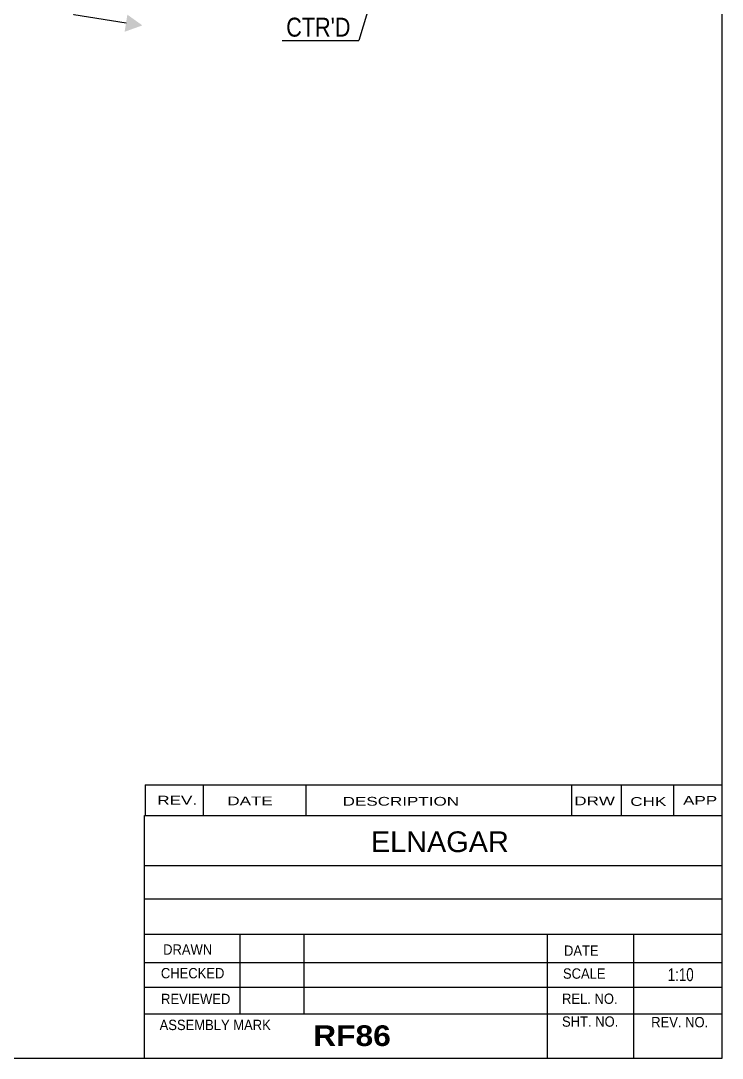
# Model space of a CAD drawing. Header units: millimetres. Extents: x -20 to 383, y -199 to 78.
# Drawn here: x 276.6 to 383, y -199.3 to -42.2 of the extents above; entities that cross this region are included whole.
import ezdxf

# ---------------------------------------------------------------- set-up
doc = ezdxf.new("R2010")
doc.units = ezdxf.units.MM
doc.styles.add('Arial', font='ARIAL.TTF', dxfattribs={"height": 0.2})
doc.styles.add('Arial Bold', font='ARIALBD.TTF', dxfattribs={"height": 0.2})
doc.styles.add('Arial Narrow', font='ARIALN.TTF', dxfattribs={"height": 0.2})

# ---------------------------------------------------------------- blocks, each defined once
blk = doc.blocks.new('Unknown-623588473-1210')
at = {"color": 5, "linetype": 'Continuous'}
for p, q in [((382.97, -199.31), (382.97, 77.69)), ((-17.03, -199.31), (382.97, -199.31))]:
    blk.add_line(p, q, dxfattribs=at)
blk = doc.blocks.new('CBS_NAME_BLOG-623588473-10446')
at = {"color": 7, "linetype": 'Continuous'}
for p, q in [((295.38, -162.56), (382.9, -162.56)), ((295.38, -199.27), (295.38, -162.56)), ((295.38, -170.1), (382.9, -170.1)), ((295.45, -175.15), (382.97, -175.15)), ((295.38, -180.53), (382.9, -180.53)), ((309.9, -192.63), (309.9, -180.53)), ((319.59, -192.61), (319.59, -180.54)), ((356.5, -199.27), (356.5, -180.54)), ((369.56, -199.27), (369.56, -180.53)), ((295.39, -184.83), (382.97, -184.81)), ((295.38, -188.57), (382.9, -188.57)), ((295.38, -192.61), (382.9, -192.61)), ((295.38, -199.31), (382.97, -199.31))]:
    blk.add_line(p, q, dxfattribs=at)
at = {"color": 3, "linetype": 'Continuous', "style": 'Arial'}
blk.add_text('ELNAGAR', height=3.133, dxfattribs=at).set_placement((329.7, -168.09))
at = {"color": 3, "linetype": 'Continuous'}
for s, height, style, width, p in [('DRAWN', 1.566, 'Arial', 0.9, (298.21, -183.63)), ('DATE', 1.566, 'Arial', 0.9, (358.98, -183.8)), ('CHECKED', 1.566, 'Arial', 0.9, (297.87, -187.21)), ('SCALE', 1.566, 'Arial', 0.9, (358.82, -187.27)), ('1:10', 1.957, 'Arial Narrow', 0.9, (374.71, -187.63)), ('REVIEWED', 1.566, 'Arial', 0.9, (297.9, -191.12)), ('REL. NO.', 1.566, 'Arial', 0.9, (358.68, -191.08)), ('SHT. NO.', 1.566, 'Arial', 0.9, (358.68, -194.54)), ('REV. NO.', 1.566, 'Arial', 0.9, (372.2, -194.63)), ('ASSEMBLY MARK', 1.5663, 'Arial', 0.9, (297.68, -195.05)), ('RF86', 3.131, 'Arial Bold', 1.1, (320.96, -197.46))]:
    blk.add_text(s, height=height, dxfattribs=dict(at, style=style, width=width)).set_placement(p)
blk = doc.blocks.new('CBS_REVISION-623588473-10447')
at = {"color": 7, "linetype": 'Continuous'}
for p, q in [((295.47, -157.93), (382.96, -157.93)), ((295.47, -157.93), (295.47, -162.56)), ((304.26, -157.93), (304.26, -162.56)), ((319.86, -157.93), (319.86, -162.5)), ((360.11, -157.93), (360.11, -162.56)), ((367.65, -157.93), (367.65, -162.56)), ((375.6, -157.93), (375.6, -162.56)), ((295.47, -162.56), (382.96, -162.56))]:
    blk.add_line(p, q, dxfattribs=at)
at = {"color": 7, "style": 'Arial Narrow', "width": 1.7}
for s, height, p in [('REV.', 1.326, (297.33, -160.89)), ('DATE', 1.326, (307.95, -161)), ('DESCRIPTION', 1.3257, (325.43, -161.06)), ('DRW', 1.326, (360.54, -161)), ('CHK', 1.326, (369.03, -161.09)), ('APP', 1.326, (377.03, -160.93))]:
    blk.add_text(s, height=height, dxfattribs=at).set_placement(p)
blk = doc.blocks.new('Mark-623588473-1745 - 1523')
at = {"color": 7, "linetype": 'Continuous'}
blk.add_line((331.41, -33.56), (327.87, -45.19), dxfattribs=at)
at = {"color": 0}
for points in [[(326.37, -40.69), (326.37, -37.69), (316.87, -37.69), (316.87, -40.69)], [(326.62, -44.59), (326.62, -41.59), (316.87, -41.59), (316.87, -44.59)]]:
    blk.add_wipeout(points, dxfattribs=at)
for points in [[(326.37, -40.69), (326.37, -37.69), (316.87, -37.69), (316.87, -40.69)], [(326.62, -44.59), (326.62, -41.59), (316.87, -41.59), (316.87, -44.59)]]:
    blk.add_wipeout(points, dxfattribs=at)
at = {"color": 7, "linetype": 'Continuous'}
blk.add_line((316.27, -45.19), (327.87, -45.19), dxfattribs=at)
at = {"color": 3, "style": 'Arial Narrow'}
blk.add_text('PL112', height=2.863, dxfattribs=at).set_placement((316.87, -40.69))
at = {"color": 1, "style": 'Arial Narrow'}
blk.add_text("CTR'D", height=2.863, dxfattribs=at).set_placement((316.87, -44.59))
blk = doc.blocks.new('SectionMark-623588473-6824 - 1523')
at = {"linetype": 'Continuous'}
for points in [[(307.24, 49.59), (309.51, 47.96), (306.83, 47)], [(292.79, -41.26), (295.06, -42.89), (292.37, -43.86)]]:
    blk.add_hatch(color=30, dxfattribs=at).paths.add_polyline_path(points)
at = {"color": 30, "linetype": 'Continuous'}
for p, q in [((299.14, 49.61), (307.04, 48.36)), ((284.69, -41.24), (292.59, -42.5))]:
    blk.add_line(p, q, dxfattribs=at)
at = {"color": 0, "linetype": 'Continuous'}
for points in [[(302.86, 41.43), (303.64, 46.37), (299.74, 46.99), (298.95, 42.05)], [(289.98, -39.55), (290.76, -34.61), (286.86, -33.99), (286.07, -38.93)]]:
    blk.add_wipeout(points, dxfattribs=at)
at = {"color": 30, "linetype": 'Continuous'}
for p, q in [((299.14, 49.61), (297.89, 41.71)), ((284.69, -41.24), (285.95, -33.34))]:
    blk.add_line(p, q, dxfattribs=at)
at = {"color": 6, "linetype": 'Continuous', "style": 'Arial Narrow'}
for p in [(298.95, 42.05), (286.07, -38.93)]:
    blk.add_text('C', height=4.77, rotation=-9.0413, dxfattribs=at).set_placement(p)

msp = doc.modelspace()

# ---------------------------------------------------------------- block references
for name in ['Unknown-623588473-1210', 'CBS_REVISION-623588473-10447', 'CBS_NAME_BLOG-623588473-10446']:
    msp.add_blockref(name, (0, 0))

# ---------------------------------------------------------------- next in the draw order: block references
for name in ['SectionMark-623588473-6824 - 1523', 'Mark-623588473-1745 - 1523']:
    msp.add_blockref(name, (0, 0))

doc.saveas('drawing.dxf')
